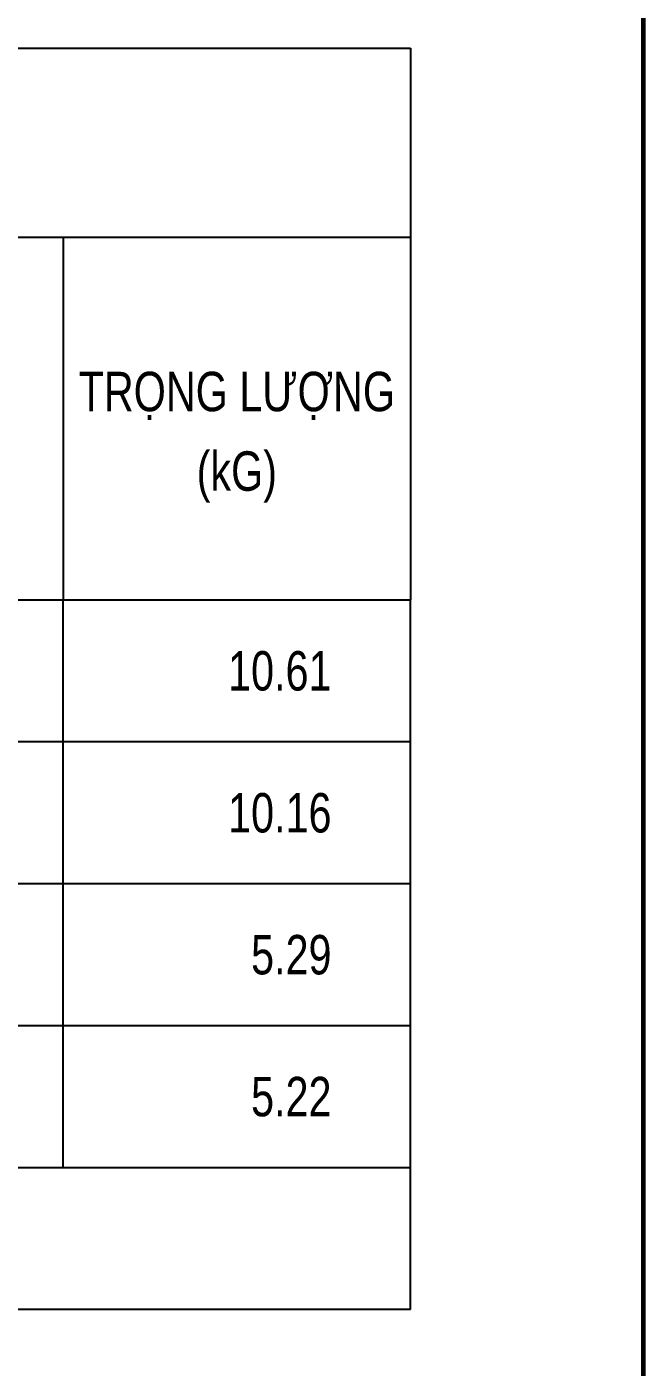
# Model space of a CAD drawing. Header units: millimetres. Extents: x -295047 to 304185, y -728047 to -308748.
# Drawn here: x 300437 to 302085, y -329066 to -325479 of the extents above; entities that cross this region are included whole.
import ezdxf
from ezdxf.enums import TextEntityAlignment as Align

# ---------------------------------------------------------------- set-up
doc = ezdxf.new("R2010")
doc.units = ezdxf.units.MM
doc.header["$MEASUREMENT"] = 0
for name, color, linetype in [('KCS_BORDER', 3, 'Continuous'), ('KCS_TEXT_TK', 2, 'Continuous'), ('KCS_THONGKE', 2, 'Continuous'), ('KCS_THONGKE_THIN', 5, 'Continuous')]:
    doc.layers.add(name, color=color, linetype=linetype)
for name, color, linetype, lineweight in [('Khungten_LCDI', 7, 'Continuous', 5), ('LC Net thay', 7, 'Continuous', 25), ('LC Text1', 3, 'Continuous', 20)]:
    doc.layers.add(name, color=color, linetype=linetype, lineweight=lineweight)
doc.styles.add('KCS_SMTEXT', font='arial.ttf', dxfattribs={"width": 0.7})
doc.styles.add('Khungten', font='VHAVAN.TTF', dxfattribs={"width": 0.9, "height": 5000})
doc.styles.add('Title', font='VHBLACK.TTF', dxfattribs={"width": 0.8})

# ---------------------------------------------------------------- blocks, each defined once
blk = doc.blocks.new('lcdi fix')
at = {"layer": 'Khungten_LCDI', "color": 5, "lineweight": 60}
blk.add_line((36600, 14650), (36600, -14650), dxfattribs=at)
at = {"color": 7, "style": 'Khungten', "width": 0.8}
for tag, p in [('REVISION', (39498.8, -10746.3)), ('NGAYHT', (39546.1, -11609.4))]:
    blk.add_attdef(tag, text='', height=200, dxfattribs=at).set_placement(p, align=Align.CENTER)
at = {"layer": 'LC Text1', "style": 'Title', "width": 1.485915}
for tag, p, p2 in [('TENBANVE1', (36912.7, -8885.8), (40339.1, -8885.8)), ('TENBANVE2', (36912.7, -9562.5), (40339.1, -9562.5))]:
    blk.add_attdef(tag, text='', height=250, dxfattribs=at).set_placement(p, p2, align=Align.FIT)
at = {"layer": 'LC Text1', "style": 'Title', "width": 0.7}
blk.add_attdef('SOBANVE', text='', height=250, dxfattribs=at).set_placement((39562, -13896.2), align=Align.CENTER)
blk = doc.blocks.new('TK_4')
at = {"layer": 'KCS_THONGKE'}
for p, q in [((152, 0), (152, 9)), ((174, 0), (174, 9))]:
    blk.add_line(p, q, dxfattribs=at)
at = {"layer": 'KCS_THONGKE_THIN'}
blk.add_line((0, 0), (174, 0), dxfattribs=at)
at = {"layer": 'KCS_THONGKE', "style": 'KCS_SMTEXT', "width": 0.75}
for tag, p in [('M', (29.675, 6.001)), ('M', (50.825, 6.001)), ('SH', (4.999, 4.5)), ('L2', (40.25, 4.501)), ('DK', (76.75, 4.5))]:
    blk.add_attdef(tag, text='', height=2.5, dxfattribs=at).set_placement(p, align=Align.MIDDLE)
for tag, p in [('DAI', (100, 4.501)), ('SL1', (114.5, 4.501)), ('SLA', (127, 4.501)), ('DT', (147, 4.501)), ('TL', (169, 4.501))]:
    blk.add_attdef(tag, text='', height=2.5, dxfattribs=at).set_placement(p, align=Align.MIDDLE_RIGHT)
blk = doc.blocks.new('TK_9')
at = {"layer": 'KCS_THONGKE'}
for p, q in [((152, 0), (152, 9)), ((174, 0), (174, 9))]:
    blk.add_line(p, q, dxfattribs=at)
at = {"layer": 'KCS_THONGKE_THIN'}
blk.add_line((174, 0), (0, 0), dxfattribs=at)
at = {"layer": 'KCS_THONGKE', "style": 'KCS_SMTEXT', "width": 0.75}
for tag, p in [('SH', (4.999, 4.5)), ('L2', (40.25, 4.501)), ('DK', (76.75, 4.5))]:
    blk.add_attdef(tag, text='', height=2.5, dxfattribs=at).set_placement(p, align=Align.MIDDLE)
for tag, p in [('L1', (20.981, 4.501)), ('DAI', (100, 4.501)), ('SL1', (114.5, 4.501)), ('SLA', (127, 4.501)), ('DT', (147, 4.501)), ('TL', (169, 4.501))]:
    blk.add_attdef(tag, text='', height=2.5, dxfattribs=at).set_placement(p, align=Align.MIDDLE_RIGHT)
blk.add_attdef('L3', text='', height=2.5, dxfattribs=at).set_placement((59.312, 4.501), align=Align.MIDDLE_LEFT)
blk = doc.blocks.new('CTK_THKL')
at = {"layer": 'KCS_THONGKE'}
for q in [(174, 9), (-15, 0)]:
    blk.add_line((174, 0), q, dxfattribs=at)
at = {"layer": 'KCS_BORDER', "color": 5, "style": 'KCS_SMTEXT', "width": 0.7}
blk.add_attdef('TYPE', (85.493, -1.496), '', height=0.025, rotation=90, dxfattribs=at)
at = {"layer": 'KCS_THONGKE', "style": 'KCS_SMTEXT', "width": 0.8}
for tag, p in [('TL1', (58.768, 1.5)), ('TL2', (88.598, 1.5)), ('TL3', (118.648, 1.5))]:
    blk.add_attdef(tag, p, '', height=2.5, dxfattribs=at)

msp = doc.modelspace()

# ---------------------------------------------------------------- linework, layer by layer
at = {"layer": 'KCS_TEXT_TK'}
for p, q in [((293488.6, -325536, 23.7), (301462.5, -325536, 23.7)), ((301462.5, -325536, 23.7), (301462.5, -327012.6, 23.7)), ((293488.6, -326042.3, 23.7), (301462.5, -326042.3, 23.7)), ((300534.4, -326042.3, 23.7), (300534.4, -327012.6, 23.7)), ((293488.6, -327012.6, 23.7), (301462.5, -327012.6, 23.7))]:
    msp.add_line(p, q, dxfattribs=at)

# ---------------------------------------------------------------- block references
at = {"layer": 'KCS_THONGKE'}
ref = msp.add_blockref('TK_9', (294121.5, -327392.3, 23.7), dxfattribs=dict(at, xscale=42.1899878399999, yscale=42.1899878399999, zscale=42.1899878399999))
ref.add_attrib('TL', '10.61', dxfattribs={"height": 105.47, "style": 'KCS_SMTEXT', "width": 0.75}).set_placement((301251.6, -327202.4, 23.7), align=Align.MIDDLE_RIGHT)
ref = msp.add_blockref('TK_9', (294121.5, -327772.1, 23.7), dxfattribs=dict(at, xscale=42.1899878399999, yscale=42.1899878399999, zscale=42.1899878399999))
ref.add_attrib('TL', '10.16', dxfattribs={"height": 105.47, "style": 'KCS_SMTEXT', "width": 0.75}).set_placement((301251.6, -327582.2, 23.7), align=Align.MIDDLE_RIGHT)
ref = msp.add_blockref('TK_4', (294121.5, -328151.8, 23.7), dxfattribs=dict(at, xscale=42.1899878399999, yscale=42.1899878399999, zscale=42.1899878399999))
ref.add_attrib('TL', '5.29', dxfattribs={"height": 105.47, "style": 'KCS_SMTEXT', "width": 0.75}).set_placement((301251.6, -327961.9, 23.7), align=Align.MIDDLE_RIGHT)
ref = msp.add_blockref('TK_4', (294121.5, -328531.5, 23.7), dxfattribs=dict(at, xscale=42.1899878399999, yscale=42.1899878399999, zscale=42.1899878399999))
ref.add_attrib('TL', '5.22', dxfattribs={"height": 105.47, "style": 'KCS_SMTEXT', "width": 0.75}).set_placement((301251.6, -328341.6, 23.7), align=Align.MIDDLE_RIGHT)
at = {"layer": 'KCS_THONGKE', "xscale": 42.18998784, "yscale": 42.18998784, "zscale": 42.18998784}
msp.add_blockref('CTK_THKL', (294121.5, -328911.2, 23.7), dxfattribs=at)
at = {"layer": 'LC Net thay', "xscale": 0.5000000000000013, "yscale": 0.5000000000000013, "zscale": 0.5000000000000013}
msp.add_blockref('lcdi fix', (283785, -329098.5, 23.7), dxfattribs=at)

# ---------------------------------------------------------------- texts
at = {"layer": 'KCS_TEXT_TK', "style": 'KCS_SMTEXT', "width": 0.75}
for s, height, p in [('TRỌNG LƯỢNG', 105.475, (300998.4, -326507.7, 23.7)), ('(kG)', 105.47, (300998.4, -326720.6, 23.7))]:
    msp.add_text(s, height=height, dxfattribs=at).set_placement(p, align=Align.CENTER)

doc.saveas('drawing.dxf')
